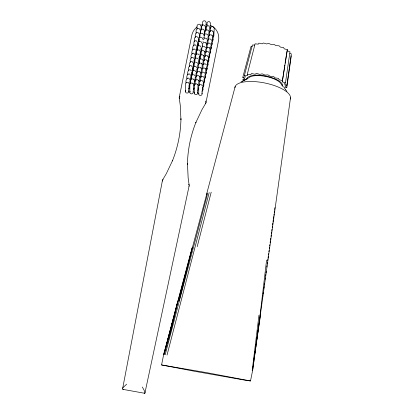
<?xml version="1.0" encoding="UTF-8"?>
<svg xmlns="http://www.w3.org/2000/svg" width="414" height="414" viewBox="0 0 414 414"><rect width="100%" height="100%" fill="white"/><g stroke="black" fill="none" stroke-linecap="round" stroke-linejoin="round"><path stroke-width="0.62" d="M185.368 91.603L185.42 84.109C185.249 81.817 188.965 81.506 189.12 83.866M186.238 83.079C184.747 80.218 188.106 75.338 189.959 79.711M187.076 78.929C185.591 76.062 188.944 71.187 190.802 75.56M187.92 74.779C186.673 72.315 189.141 67.316 191.542 70.965M188.758 70.628C187.268 67.761 190.626 62.881 192.479 67.259M189.596 66.478C188.111 63.611 191.465 58.731 193.317 63.109M189.814 92.405L189.866 84.911M190.44 62.323C189.193 59.859 191.661 54.86 194.062 58.514M190.688 83.255L190.709 80.761M191.278 58.172C189.788 55.305 193.147 50.43 194.999 54.803M191.527 79.105L191.547 76.611M192.117 54.022C190.87 51.559 193.343 46.559 195.739 50.208M192.37 74.955L192.386 72.455M192.955 49.871C191.47 47.005 194.823 42.124 196.681 46.503M193.209 70.804L193.224 68.305M193.799 45.721L193.995 41.716L195.134 40.738L196.391 40.805L197.519 42.352L197.152 49.866M194.047 66.654L194.068 64.154M194.264 93.207L194.311 85.714M194.637 41.571C192.821 34.362 200.743 35.48 198.161 42.187M194.891 62.498L194.906 60.004M195.134 84.684L195.154 81.558M195.475 37.415C193.664 30.206 201.587 31.329 199.005 38.036M195.729 58.348L195.744 55.854M195.972 80.533L195.993 77.408M196.314 33.265C194.502 26.056 202.425 27.179 199.843 33.886M196.567 54.198L196.583 51.698M196.81 76.378L196.831 73.257M197.157 29.115C195.341 21.906 203.264 23.029 200.681 29.736M197.406 50.047L197.426 47.548M197.649 72.227L197.675 69.107M198.249 45.897L198.29 42.947M198.492 68.077L198.513 64.957M198.71 94.004L198.761 86.51M199.087 41.742L199.129 38.797M199.331 63.927L199.351 60.801M199.579 85.481L199.6 82.36M199.926 37.591L199.972 34.641M200.174 59.15L200.19 56.651M200.417 81.33L200.438 78.21M200.764 33.441C199.144 30.62 203.227 26.719 204.485 30.698M201.013 55L201.033 52.5M201.256 77.18L201.282 74.059M201.608 29.29C201.483 27.779 201.23 25.083 203.357 24.85C207.43 25.554 204.149 31.624 204.956 34.062M201.856 50.85L201.872 48.35M202.099 73.03L202.12 69.909M202.441 25.761L202.643 21.761L203.776 20.783L205.033 20.85L206.162 22.392L205.794 29.906M202.694 46.694L202.71 44.2M202.938 68.879L202.958 65.754M203.776 64.724L203.797 61.603M204.614 60.573L204.64 57.453M205.458 56.423L205.479 53.302M206.048 30.714L206.25 26.713L207.383 25.73L208.64 25.803L209.769 27.345L209.52 32.509M206.296 52.273L206.317 49.152M206.886 26.563L207.088 22.558L208.221 21.58L209.484 21.652L210.612 23.194L210.359 28.359M207.135 48.122L207.155 44.997M207.978 43.967L207.999 40.846M208.816 39.816L208.837 36.696M209.655 35.666L209.675 32.546M210.493 31.516L210.695 27.51L211.828 26.532L213.091 26.605L214.219 28.147L213.852 35.661A1.697 1.584 1.6 0 1 213.112 37.084M188.753 91.38L189.069 84.917M189.591 87.225L189.912 80.761M190.435 83.074L190.75 76.611M191.273 78.924L191.589 72.46M192.112 74.774L192.427 68.31M192.95 70.623L193.271 64.16M193.793 66.468L194.109 60.004M193.198 92.177L193.566 84.663L193.084 83.644M194.632 62.317L194.947 55.854M194.156 85.677L194.409 80.513L193.923 79.493M195.47 58.167L195.791 51.703M196.308 54.017L196.629 47.553M194.994 81.527L195.196 77.413M195.832 77.377L196.034 73.262M196.676 73.221L196.878 69.107M197.99 45.711L198.104 43.361M198.829 41.56L198.948 39.211M197.514 69.071L197.716 64.957M198.353 64.92L198.554 60.806M199.672 37.41L199.755 35.645M200.511 33.26L200.599 31.495M197.644 92.979L198.016 85.465L197.53 84.446M199.108 62.53L199.398 56.656M198.632 85.889L198.855 81.315L198.373 80.29M199.915 58.969L200.236 52.506M200.759 54.819L201.075 48.35M199.47 81.739L199.693 77.164L199.212 76.14M200.309 77.589L200.531 73.009L200.05 71.989M201.147 73.433L201.375 68.859L200.893 67.839M201.991 69.283L202.213 64.708L201.732 63.689M202.829 65.133L203 61.608M204.118 38.212L204.433 31.749M203.667 60.982L203.89 56.407L203.409 55.383M202.094 93.781L202.41 87.318M202.932 89.626L203.248 83.162M204.511 56.832L204.733 52.252L204.252 51.232M205.349 52.676L205.52 49.152M203.771 85.475L204.092 79.012M204.614 81.325L204.93 74.862M206.188 48.526L206.41 43.951L205.929 42.932M205.453 77.175L205.82 69.661L205.339 68.636M207.026 44.376L207.202 40.851M207.838 40.81L208.04 36.701M206.291 73.024L206.607 66.561M207.129 68.869L207.497 61.355L207.016 60.335M208.677 36.66L208.879 32.546M207.973 64.719L208.34 57.204L207.859 56.185M208.811 60.568L209.127 54.105M209.65 56.418L210.017 48.904L209.536 47.879M210.488 52.267L210.809 45.804M211.331 48.112L211.647 41.648M212.17 43.962L212.537 36.448L212.056 35.428M213.008 39.811L213.376 32.297L212.894 31.278M266.59 260.132L260.018 315.685L252.597 370.577L250.496 380.952L244.534 380.083L194.513 371.265L161.569 364.946L163.665 354.565L192.075 247.815M252.219 370.452L258.973 315.209M267.687 260.67L267.863 259.392M268.039 258.113L268.298 256.194M268.474 254.915L268.65 253.637M268.909 251.722L269.084 250.444M269.348 248.524L269.519 247.246M269.695 245.968L269.871 244.69M270.13 242.775L270.394 240.855M270.57 239.577L270.746 238.298M271.004 236.378L271.18 235.1M271.356 233.822L271.615 231.907M271.791 230.629L271.967 229.351M272.226 227.431L272.402 226.153M272.578 224.874L272.836 222.96M273.012 221.676L273.276 219.762M273.447 218.483L273.711 216.563M273.887 215.285L274.063 214.007M274.234 212.729L274.498 210.814M274.673 209.536L274.932 207.616M252.597 370.577L290.509 97.735M260.178 314.992L260.354 313.714M261.415 306.044L261.591 304.766M262.652 297.097L262.828 295.819M263.097 293.904L263.273 292.626M263.889 288.149L264.065 286.871M264.334 284.956L264.51 283.678M265.126 279.202L265.307 277.923M265.571 276.009L265.747 274.73M266.011 272.81L266.186 271.532M266.807 267.061L266.983 265.783M291.265 55.812L286.84 87.375L284.097 87.711L285.282 89.139M254.781 352.676L254.962 351.398M255.604 346.927L255.79 345.649M256.432 341.177L256.613 339.899M286.84 87.375L284.832 85.957L286.897 85.268L291.316 53.882L289.836 53.163M286.897 85.268L284.201 83.954L285.453 82.96L289.991 51.776L287.062 50.746L287.383 49.628L284.195 48.847L283.668 47.589L280.428 47.108L279.093 45.794L276.034 45.649L273.975 44.37L271.299 44.572L268.66 43.418L266.554 43.946L263.516 42.994L262.119 43.812L258.89 43.128L258.295 44.184L255.096 43.817L247.303 74.261L247.582 75.602L244.348 75.565L252.39 45.007L254.755 45.033M253.544 361.686L253.73 360.418M254.015 358.514L254.206 357.246M254.393 355.978L254.584 354.71M254.776 353.442L255.055 351.543M255.247 350.275L255.438 349.007M255.624 347.739L255.909 345.835M256.1 344.567L256.287 343.299M256.478 342.031L260.365 316.042M284.185 69.402L284.47 67.539M284.656 66.292L284.848 65.05M283.419 74.38L284.092 70.023M285.132 63.187L286.969 51.372M285.453 82.96L282.25 81.837L283.233 75.622M287.383 49.628L282.25 81.837M122.704 388.244L162.469 180.271M179.267 97.243L191.863 34.973C192.619 31.749 194.451 28.804 197.214 26.936M205.924 102.853L218.52 40.582C219.85 34.269 216.212 27.236 209.924 25.337M247.029 79.152L247.277 77.904M144.916 393.052L189.126 185.881M206.829 193.716L178.092 300.942L165.186 354.736L207.73 193.069M179.158 300.843L192.417 247.324M177.73 301.169L164.047 354.581L178.092 300.942M167.054 355.021L209.199 192.551M197.214 246.62L211.207 192.174M235.199 86.454L206.514 194.476M244.891 80.487L242.733 79.436L244.798 78.748L242.79 77.33L250.967 46.622L252.219 46.466M163.665 354.565L171.127 327.107M171.463 325.859L172.824 320.871M173.161 319.618L174.009 316.498M205.391 101.042L205.81 101.58A13.005 4.404 21.1 0 1 205.763 103.221L202.058 109.487L195.812 122.616L195.967 122.249C190.611 135.637 187.687 149.971 187.438 164.394L187.464 163.587L188.147 177.942L189.151 185.074M162.448 181.078A12.994 4.409 20.8 0 1 162.63 179.904L166.335 173.642L172.581 160.513L172.426 160.88C177.782 147.493 180.706 133.153 180.954 118.735L180.928 119.542L180.25 105.182L179.241 98.051M179.904 96.457L179.433 96.829A13.005 4.637 1.7 0 0 179.386 98.475M126.637 384.192L122.896 387.711A9.444 2.722 -36.4 0 0 122.849 389.351L144.781 393.3A9.444 1.956 57.9 0 0 144.828 391.66L142.344 387.023M162.63 179.904L163.075 179.66M241.015 81.998L248.234 78.08M247.127 78.686L244.602 80.073L245.844 79.395M205.323 103.464L205.763 103.221M242.024 81.444L243.406 80.689M197.514 50.022L199.155 49.913L200.283 51.455M201.121 54.974L202.358 54.736L203.574 55.559M190.797 83.23L192.029 82.997L193.25 83.814M200.774 25.109L202.493 24.778M206.545 29.886L208.164 30.175L208.93 31.495M210.99 30.683L212.247 30.755L213.06 31.448M201.256 33.234L202.876 33.524L203.647 34.848M210.152 34.838L211.409 34.905L212.222 35.599M200.417 37.384L202.037 37.679L202.803 38.999M204.863 38.186L206.125 38.259L207.15 39.356M199.579 41.54L201.199 41.83L201.965 43.149M204.024 42.337L205.282 42.409L206.094 43.103M208.47 43.139L209.727 43.206L210.757 44.308M198.741 45.69L200.355 45.98L201.126 47.3M203.186 46.487L204.444 46.559L205.473 47.657M207.631 47.289L208.889 47.362L209.701 48.055M202.342 50.643L203.605 50.71L204.412 51.403M206.793 51.44L208.051 51.512L209.08 52.609M197.059 53.991L198.316 54.063L199.346 55.16M205.949 55.595L207.212 55.662L208.019 56.356M196.22 58.141L197.478 58.214L198.508 59.311M200.666 58.943L202.286 59.233L203.051 60.558M205.111 59.745L206.369 59.813L207.181 60.511M199.827 63.094L201.085 63.166L201.897 63.859M204.273 63.896L205.53 63.963L206.56 65.065M194.539 66.447L195.796 66.514L196.826 67.617M203.434 68.046L204.692 68.119L205.499 68.812M193.7 70.597L194.958 70.67L195.988 71.767M198.146 71.399L199.403 71.467L200.216 72.16M192.862 74.748L194.119 74.82L195.149 75.917M197.307 75.55L198.565 75.617L199.377 76.316M201.753 76.352L203.01 76.419L204.04 77.522M192.018 78.898L193.281 78.97L194.088 79.664M196.469 79.7L197.726 79.773L198.534 80.466M200.914 80.502L202.534 80.792L203.3 82.112M195.625 83.851L196.888 83.923L197.695 84.616M200.076 84.653L201.333 84.72L202.363 85.822M242.79 77.33L245.533 76.994L244.348 75.565M161.569 364.946L206.043 372.543L250.496 380.952M205.955 24.55L207.119 24.612M206.125 33.953L207.321 34.326L207.994 35.206M209.732 38.906L210.928 39.278L211.699 40.598M195.801 62.214L196.997 62.586L197.669 63.466M199.408 67.166L201.054 68.01M203.015 72.119L204.211 72.491L204.878 73.366M122.849 389.351L123.362 389.403M247.303 74.261L250.806 74.67L251.453 73.511L254.983 74.261L256.509 73.361L259.832 74.401L262.134 73.827L265.017 75.089L267.941 74.872L270.192 76.269L273.535 76.424L274.999 77.863L278.534 78.386L279.114 79.762L282.602 80.616M144.419 393.196L144.781 393.3M188.556 184.246L189.007 184.654A12.994 4.637 2 0 1 188.96 186.295M281.815 84.932L283.518 87.075M285.267 89.227L286.969 91.37M282.581 85.915L280.966 83.685A16.969 5.977 11.4 0 0 264.986 76.3A16.969 5.977 11.4 0 0 248.752 77.889M247.205 78.334A18.102 6.376 11.4 0 1 266.161 76.119A18.102 6.376 11.4 0 1 282.602 85.553M234.924 87.727A28.281 9.962 11.4 0 1 264.815 82.991A28.281 9.962 11.4 0 1 290.23 99.008M201.007 76.373A1.697 1.584 1.6 0 1 200.599 77.527M196.557 75.576A1.697 1.584 1.6 0 1 195.429 77.185M192.66 69.847A1.697 1.584 1.6 0 1 191.822 72.233M194.88 83.876A1.697 1.584 1.6 0 1 194.145 85.305M205.163 76.399A1.697 1.584 1.6 0 1 204.718 78.598M201.846 72.222A1.697 1.584 1.6 0 1 201.437 73.371M191.822 73.997A1.697 1.584 1.6 0 1 190.983 76.383M202.146 45.737A1.697 1.584 1.6 0 1 201.307 48.127M196.862 49.09A1.697 1.584 1.6 0 1 196.986 50.668M196.743 51.015A1.697 1.584 1.6 0 1 196.019 51.476M201.804 93.005A1.697 1.584 1.6 0 1 200.526 95.474A1.697 1.584 1.6 0 1 198.87 93.202M204.366 59.766A1.697 1.584 1.6 0 1 203.626 61.194M199.827 58.56A1.697 1.584 1.6 0 1 198.787 60.579M198.963 57.655A1.697 1.584 1.6 0 1 199.626 58.193M209.36 55.642A1.697 1.584 1.6 0 1 208.915 57.841M193.11 91.773A1.697 1.584 1.6 0 1 191.19 93.849A1.697 1.584 1.6 0 1 190.223 91.256M198.197 88.053A1.697 1.584 1.6 0 1 197.752 90.252M210.198 51.491A1.697 1.584 1.6 0 1 209.753 53.691M206.043 51.465A1.697 1.584 1.6 0 1 205.308 52.894M200.666 54.41A1.697 1.584 1.6 0 1 199.626 56.428M202.643 88.855A1.697 1.584 1.6 0 1 201.799 91.24M208.521 59.792A1.697 1.584 1.6 0 1 208.076 61.996M195.18 57.391A1.697 1.584 1.6 0 1 194.342 59.776M212.92 39.408A1.697 1.584 1.6 0 1 212.273 41.24M202.984 41.586A1.697 1.584 1.6 0 1 202.146 43.972M205.204 55.616A1.697 1.584 1.6 0 1 204.469 57.044M201.013 49.582A1.697 1.584 1.6 0 1 200.464 52.278M207.724 43.165A1.697 1.584 1.6 0 1 206.99 44.588M198.539 40.784A1.697 1.584 1.6 0 1 198.668 42.368M196.019 53.24A1.697 1.584 1.6 0 1 195.18 55.626M188.665 90.971A1.697 1.584 1.6 0 1 186.745 93.046A1.697 1.584 1.6 0 1 185.772 90.454M194.042 88.027A1.697 1.584 1.6 0 1 193.302 89.455M211.042 47.341A1.697 1.584 1.6 0 1 210.597 49.54M206.881 47.315A1.697 1.584 1.6 0 1 206.146 48.738M197.354 92.203A1.697 1.584 1.6 0 1 196.081 94.671A1.697 1.584 1.6 0 1 194.425 92.4M212.077 43.558A1.697 1.584 1.6 0 1 211.435 45.39M197.701 44.94A1.697 1.584 1.6 0 1 197.83 46.518M197.587 46.865A1.697 1.584 1.6 0 1 196.857 47.325M200.221 32.483A1.697 1.584 1.6 0 1 200.345 34.067M203.481 84.699A1.697 1.584 1.6 0 1 202.643 87.09M200.076 80.119A1.697 1.584 1.6 0 1 199.76 81.677M189.503 86.821A1.697 1.584 1.6 0 1 188.463 88.839M203.522 63.922A1.697 1.584 1.6 0 1 203.119 65.07M199.377 36.634A1.697 1.584 1.6 0 1 199.507 38.217M193.504 65.697A1.697 1.584 1.6 0 1 192.66 68.082M206.001 72.248A1.697 1.584 1.6 0 1 205.556 74.448M202.684 68.072A1.697 1.584 1.6 0 1 202.28 69.221M199.237 84.27A1.697 1.584 1.6 0 1 198.922 85.827M204.666 33.286A1.697 1.584 1.6 0 1 203.823 35.671M194.342 61.541A1.697 1.584 1.6 0 1 193.498 63.932M198.239 67.27A1.697 1.584 1.6 0 1 197.105 68.884M199.051 63.533A1.697 1.584 1.6 0 1 197.949 64.729M209.401 34.859A1.697 1.584 1.6 0 1 208.273 36.473M203.828 37.436A1.697 1.584 1.6 0 1 202.984 39.822M206.84 68.098A1.697 1.584 1.6 0 1 206.395 70.297M207.683 63.942A1.697 1.584 1.6 0 1 207.233 66.147M208.563 39.009A1.697 1.584 1.6 0 1 207.43 40.624M197.4 71.42A1.697 1.584 1.6 0 1 196.267 73.035M205.504 29.13A1.697 1.584 1.6 0 1 204.666 31.521M210.245 30.708A1.697 1.584 1.6 0 1 209.111 32.318M195.718 79.726A1.697 1.584 1.6 0 1 194.984 81.149M190.983 78.148A1.697 1.584 1.6 0 1 190.14 80.533M204.319 80.549A1.697 1.584 1.6 0 1 203.481 82.935M190.14 82.298A1.697 1.584 1.6 0 1 189.302 84.689M267.423 262.59L267.247 263.868L267.413 262.579"/></g></svg>
